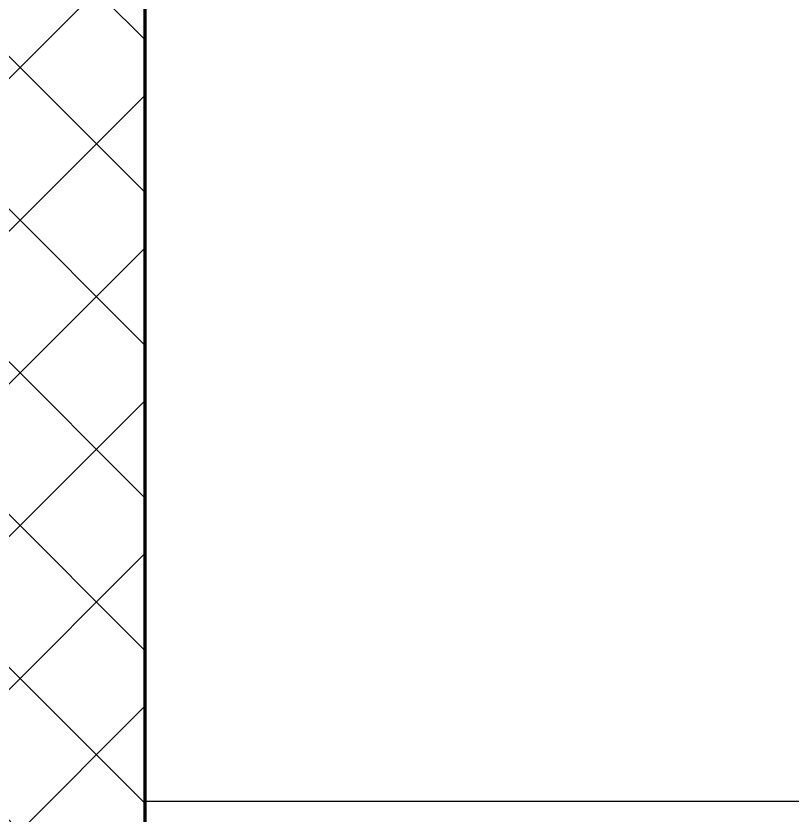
# Model space of a CAD drawing. Header units: millimetres. Extents: x -4391136 to -1798569, y -886572 to -291056.
# Drawn here: x -2457576 to -2456857, y -393029 to -392288 of the extents above; entities that cross this region are included whole.
import ezdxf

# ---------------------------------------------------------------- set-up
doc = ezdxf.new("R2010")
doc.units = ezdxf.units.MM
for name, color, linetype in [('_PP-Dim', 1, 'Continuous'), ('Xref-C-1-PP17-AR-2214-01-B$0$A-Wall', 251, 'Continuous'), ('Xref-C-1-PP17-AR-2214-01-B$0$A-WALL-PATT', 251, 'Continuous'), ('Xref-C-1-PP17-AR-2214-01-B$0$S-BEAM', 251, 'Continuous'), ('Xref-C-1-PP17-AR-2214-01-B$0$WALL-E', 251, 'Continuous')]:
    doc.layers.add(name, color=color, linetype=linetype)

# ---------------------------------------------------------------- blocks, each defined once
blk = doc.blocks.new('W-1-PP17-ENT2_REV00_20260526-152612_EX_LOPF-1')
at = {"layer": 'Xref-C-1-PP17-AR-2214-01-B$0$A-WALL-PATT', "lineweight": 9}
h = blk.add_hatch(dxfattribs=at)
h.set_pattern_fill('ACET-2D-FP_25', color=256, angle=-90, style=0, pattern_type=2)
h.set_pattern_definition([(315, (496648.95, -2740142.74), (70.710678, 70.710678), []), (45, (496648.95, -2740142.74), (-70.710678, 70.710678), [])])
h.paths.add_polyline_path([(-10500, -9752.17), (-10500, -10065.23), (-10500, -10205.01), (-10300, -10205.01), (-10300, -4900), (-10500, -4900)])
at = {"layer": 'Xref-C-1-PP17-AR-2214-01-B$0$A-Wall', "lineweight": 70}
blk.add_line((-10300, -10205.01), (-10300, -4900), dxfattribs=at)
at = {"layer": 'Xref-C-1-PP17-AR-2214-01-B$0$S-BEAM'}
for p, q in [((-10300, -9805.02), (-10300, -4900)), ((-8100, -9805.02), (-10300, -9805.02))]:
    blk.add_line(p, q, dxfattribs=at)
at = {"layer": 'Xref-C-1-PP17-AR-2214-01-B$0$WALL-E'}
blk.add_line((-10300, -4900), (-10300, -9805.02), dxfattribs=at)

msp = doc.modelspace()

# ---------------------------------------------------------------- block references
at = {"layer": '_PP-Dim'}
msp.add_blockref('W-1-PP17-ENT2_REV00_20260526-152612_EX_LOPF-1', (-2447156.51, -383210.87), dxfattribs=at)

doc.saveas('drawing.dxf')
